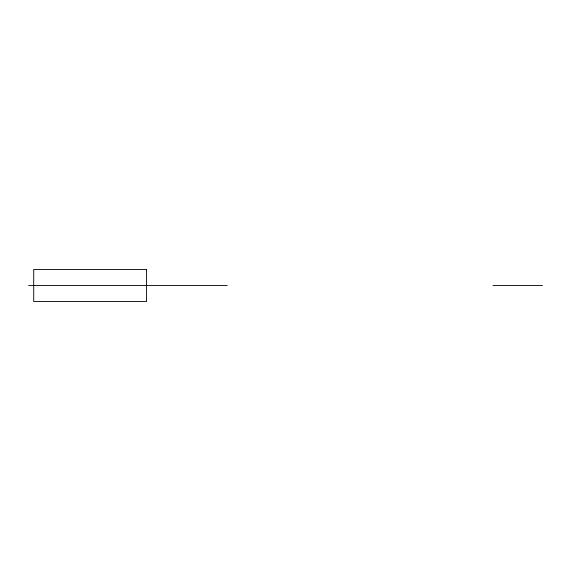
<?xml version="1.0" encoding="UTF-8"?>
<svg xmlns="http://www.w3.org/2000/svg" width="571" height="571" viewBox="0 0 571 571"><rect width="100%" height="100%" fill="white"/><g stroke="black" fill="none" stroke-linecap="round" stroke-linejoin="round"><path stroke-width="0.86" d="M28.564 285.5L227.272 285.5M492.98 285.5L542.45 285.5M146.554 269.498L33.71 269.498L33.71 301.502L146.554 301.502L146.554 269.498"/></g></svg>
